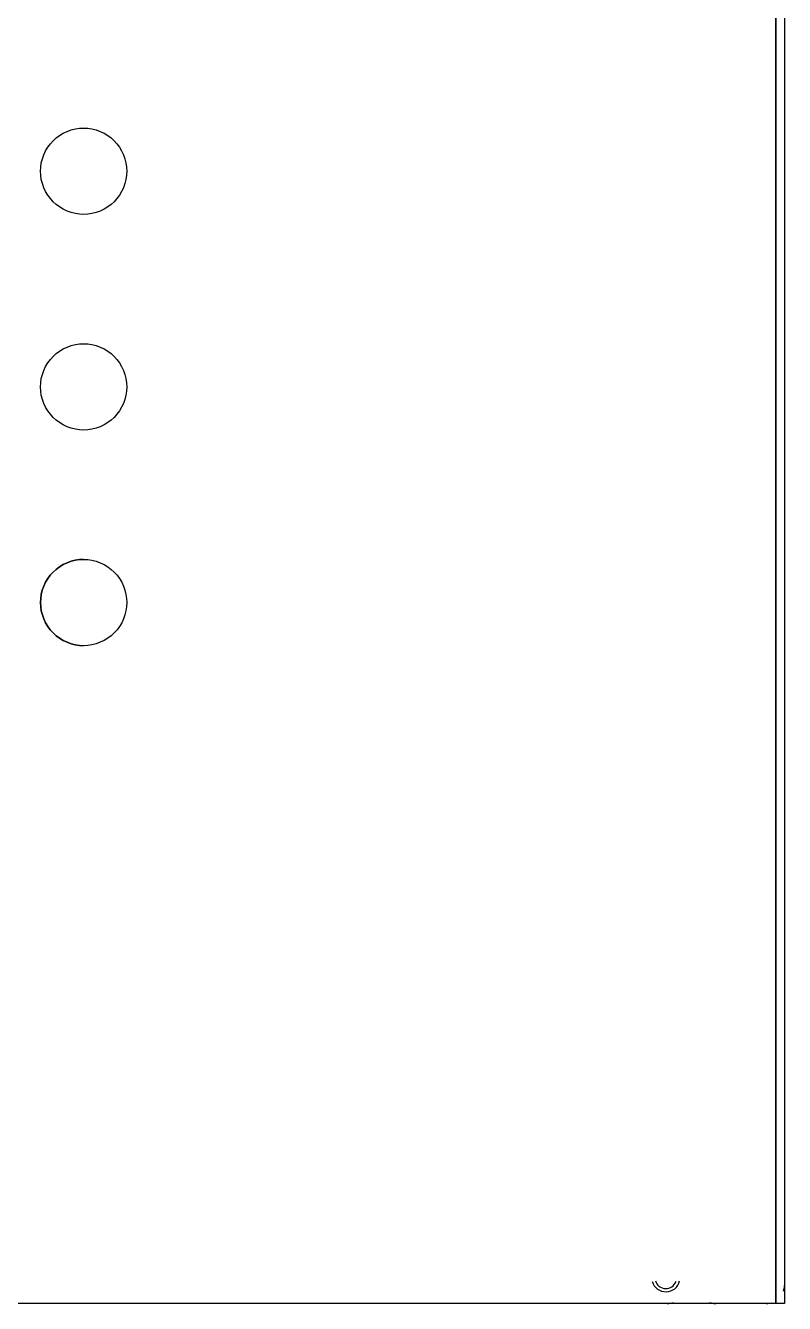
# Model space of a CAD drawing. Header units: millimetres. Extents: x 10366 to 13995, y 24552 to 29685.
# Drawn here: x 13373.3 to 13549.3, y 26672.6 to 26968.9 of the extents above; entities that cross this region are included whole.
import ezdxf

# ---------------------------------------------------------------- set-up
doc = ezdxf.new("R2010")
doc.units = ezdxf.units.MM
doc.header["$LTSCALE"] = 3
doc.layers.add('DomyÅ›lny', color=7, linetype='Continuous')

msp = doc.modelspace()

# ---------------------------------------------------------------- linework, layer by layer
at = {"layer": 'DomyÅ›lny'}
for p, q in [((13547.28, 26672.59), (13076.28, 26672.59)), ((13549.28, 26672.59), (13547.28, 26672.59))]:
    msp.add_line(p, q, dxfattribs=at)
for points in [[(13547.28, 27145.94, 0), (13547.28, 26674.24, 0)], [(13547.28, 26674.24, 0), (13547.28, 27145.94, 0)], [(13549.28, 27145.94, 0), (13549.28, 26674.24, 0)], [(13386.78, 26925.09, 0), (13385.83, 26925.14, 0), (13384.86, 26925.28, 0), (13383.9, 26925.52, 0), (13382.95, 26925.86, 0), (13382.05, 26926.29, 0), (13381.2, 26926.8, 0), (13380.42, 26927.38, 0), (13379.71, 26928.03, 0), (13379.07, 26928.74, 0), (13378.48, 26929.52, 0), (13377.97, 26930.37, 0), (13377.54, 26931.27, 0), (13377.21, 26932.21, 0), (13376.97, 26933.18, 0), (13376.83, 26934.14, 0), (13376.78, 26935.1, 0), (13376.83, 26936.05, 0), (13376.97, 26937.02, 0), (13377.21, 26937.98, 0), (13377.55, 26938.92, 0), (13377.97, 26939.82, 0), (13378.49, 26940.67, 0), (13379.07, 26941.45, 0), (13379.71, 26942.16, 0), (13380.42, 26942.8, 0), (13381.2, 26943.39, 0), (13382.05, 26943.9, 0), (13382.95, 26944.33, 0), (13383.9, 26944.67, 0), (13384.86, 26944.9, 0), (13385.83, 26945.05, 0), (13386.78, 26945.09, 0)], [(13386.78, 26945.09, 0), (13387.74, 26945.05, 0), (13388.71, 26944.9, 0), (13389.67, 26944.67, 0), (13390.61, 26944.33, 0), (13391.52, 26943.9, 0), (13392.36, 26943.39, 0), (13393.15, 26942.8, 0), (13393.86, 26942.16, 0), (13394.5, 26941.45, 0), (13395.08, 26940.67, 0), (13395.59, 26939.82, 0), (13396.02, 26938.92, 0), (13396.36, 26937.98, 0), (13396.59, 26937.02, 0), (13396.74, 26936.05, 0), (13396.78, 26935.1, 0), (13396.74, 26934.14, 0), (13396.6, 26933.18, 0), (13396.36, 26932.21, 0), (13396.03, 26931.27, 0), (13395.6, 26930.37, 0), (13395.08, 26929.52, 0), (13394.5, 26928.74, 0), (13393.86, 26928.03, 0), (13393.15, 26927.38, 0), (13392.37, 26926.8, 0), (13391.52, 26926.29, 0), (13390.61, 26925.86, 0), (13389.67, 26925.52, 0), (13388.71, 26925.28, 0), (13387.74, 26925.14, 0), (13386.78, 26925.09, 0)], [(13386.78, 26875.09, 0), (13385.83, 26875.14, 0), (13384.86, 26875.28, 0), (13383.9, 26875.52, 0), (13382.95, 26875.86, 0), (13382.05, 26876.28, 0), (13381.2, 26876.8, 0), (13380.42, 26877.38, 0), (13379.71, 26878.02, 0), (13379.07, 26878.73, 0), (13378.49, 26879.52, 0), (13377.97, 26880.36, 0), (13377.55, 26881.27, 0), (13377.21, 26882.2, 0), (13376.97, 26883.17, 0), (13376.83, 26884.13, 0), (13376.78, 26885.09, 0), (13376.83, 26886.04, 0), (13376.97, 26887.01, 0), (13377.21, 26887.97, 0), (13377.54, 26888.91, 0), (13377.97, 26889.81, 0), (13378.48, 26890.66, 0), (13379.07, 26891.45, 0), (13379.71, 26892.16, 0), (13380.42, 26892.8, 0), (13381.2, 26893.39, 0), (13382.05, 26893.9, 0), (13382.95, 26894.33, 0), (13383.9, 26894.66, 0), (13384.86, 26894.9, 0), (13385.83, 26895.05, 0), (13386.78, 26895.09, 0)], [(13386.78, 26895.09, 0), (13387.74, 26895.05, 0), (13388.71, 26894.9, 0), (13389.67, 26894.66, 0), (13390.61, 26894.33, 0), (13391.52, 26893.9, 0), (13392.37, 26893.39, 0), (13393.15, 26892.8, 0), (13393.86, 26892.16, 0), (13394.5, 26891.45, 0), (13395.08, 26890.66, 0), (13395.6, 26889.81, 0), (13396.03, 26888.91, 0), (13396.36, 26887.97, 0), (13396.6, 26887.01, 0), (13396.74, 26886.04, 0), (13396.78, 26885.09, 0), (13396.74, 26884.13, 0), (13396.59, 26883.17, 0), (13396.36, 26882.2, 0), (13396.02, 26881.27, 0), (13395.59, 26880.36, 0), (13395.08, 26879.52, 0), (13394.5, 26878.73, 0), (13393.86, 26878.02, 0), (13393.15, 26877.38, 0), (13392.36, 26876.8, 0), (13391.52, 26876.28, 0), (13390.61, 26875.86, 0), (13389.67, 26875.52, 0), (13388.71, 26875.28, 0), (13387.74, 26875.14, 0), (13386.78, 26875.09, 0)], [(13386.78, 26845.09, 0), (13385.82, 26845.04, 0), (13384.84, 26844.9, 0), (13383.87, 26844.66, 0), (13382.93, 26844.32, 0), (13382.02, 26843.88, 0), (13381.17, 26843.36, 0), (13380.38, 26842.78, 0), (13379.68, 26842.13, 0), (13379.04, 26841.42, 0), (13378.46, 26840.63, 0), (13377.95, 26839.78, 0), (13377.53, 26838.88, 0), (13377.2, 26837.94, 0), (13376.97, 26836.98, 0), (13376.83, 26836.02, 0), (13376.78, 26835.08, 0), (13376.83, 26834.13, 0), (13376.97, 26833.17, 0), (13377.21, 26832.22, 0), (13377.54, 26831.28, 0), (13377.96, 26830.39, 0), (13378.47, 26829.54, 0), (13379.05, 26828.76, 0), (13379.69, 26828.05, 0), (13380.39, 26827.4, 0), (13381.18, 26826.82, 0), (13382.02, 26826.3, 0), (13382.93, 26825.87, 0), (13383.88, 26825.53, 0), (13384.85, 26825.29, 0), (13385.82, 26825.14, 0), (13386.78, 26825.09, 0)], [(13386.78, 26825.09, 0), (13385.82, 26825.14, 0), (13384.85, 26825.29, 0), (13383.88, 26825.53, 0), (13382.93, 26825.87, 0), (13382.03, 26826.3, 0), (13381.18, 26826.82, 0), (13380.39, 26827.4, 0), (13379.69, 26828.05, 0), (13379.05, 26828.76, 0), (13378.47, 26829.54, 0), (13377.96, 26830.39, 0), (13377.54, 26831.28, 0), (13377.21, 26832.22, 0), (13376.97, 26833.17, 0), (13376.83, 26834.13, 0), (13376.78, 26835.08, 0), (13376.83, 26836.02, 0), (13376.97, 26836.98, 0), (13377.2, 26837.94, 0), (13377.53, 26838.88, 0), (13377.95, 26839.78, 0), (13378.46, 26840.63, 0), (13379.04, 26841.42, 0), (13379.68, 26842.13, 0), (13380.38, 26842.78, 0), (13381.17, 26843.36, 0), (13382.02, 26843.88, 0), (13382.93, 26844.32, 0), (13383.87, 26844.66, 0), (13384.84, 26844.9, 0), (13385.82, 26845.04, 0), (13386.78, 26845.09, 0)], [(13386.78, 26845.09, 0), (13387.75, 26845.04, 0), (13388.72, 26844.9, 0), (13389.69, 26844.66, 0), (13390.64, 26844.32, 0), (13391.55, 26843.88, 0), (13392.4, 26843.36, 0), (13393.18, 26842.78, 0), (13393.89, 26842.13, 0), (13394.53, 26841.42, 0), (13395.11, 26840.63, 0), (13395.62, 26839.78, 0), (13396.04, 26838.88, 0), (13396.37, 26837.94, 0), (13396.6, 26836.98, 0), (13396.74, 26836.02, 0), (13396.78, 26835.08, 0), (13396.74, 26834.13, 0), (13396.6, 26833.17, 0), (13396.36, 26832.22, 0), (13396.03, 26831.28, 0), (13395.61, 26830.39, 0), (13395.1, 26829.54, 0), (13394.52, 26828.76, 0), (13393.88, 26828.05, 0), (13393.18, 26827.4, 0), (13392.39, 26826.82, 0), (13391.54, 26826.3, 0), (13390.64, 26825.87, 0), (13389.69, 26825.53, 0), (13388.72, 26825.29, 0), (13387.75, 26825.14, 0), (13386.78, 26825.09, 0)], [(13547.28, 26674.24, 0), (13547.28, 26672.59, 0)], [(13547.28, 26672.59, 0), (13547.28, 26672.59, 0), (13547.28, 26672.59, 0), (13547.28, 26672.59, 0), (13547.28, 26672.59, 0), (13547.28, 26672.59, 0), (13547.28, 26672.59, 0), (13547.28, 26672.59, 0), (13547.28, 26672.59, 0), (13547.28, 26672.59, 0), (13547.28, 26672.59, 0), (13547.28, 26672.59, 0), (13547.28, 26672.6, 0), (13547.28, 26672.6, 0), (13547.28, 26672.64, 0), (13547.28, 26672.78, 0), (13547.28, 26674.24, 0)], [(13549.28, 26674.24, 0), (13549.28, 26672.59, 0)]]:
    msp.add_polyline3d(points, dxfattribs=at)
for centre, radius, start, end in [((13521.78, 26678.59), 3.3, 196.2099, 346.1412), ((13521.78, 26678.59), 2.55, 197.7822, 338.3034), ((13545.15, 26676.72), 4.13, 341.4076, 0), ((13522.12, 26676.72), 4.13, 270, 289.8035), ((13533.28, 26676.59), 4, 250.3761, 270), ((13533.41, 26676.72), 4.13, 254.1522, 270), ((13545.15, 26676.72), 4.13, 270, 286.0781)]:
    msp.add_arc(centre, radius, start, end, dxfattribs=at)

doc.saveas('drawing.dxf')
